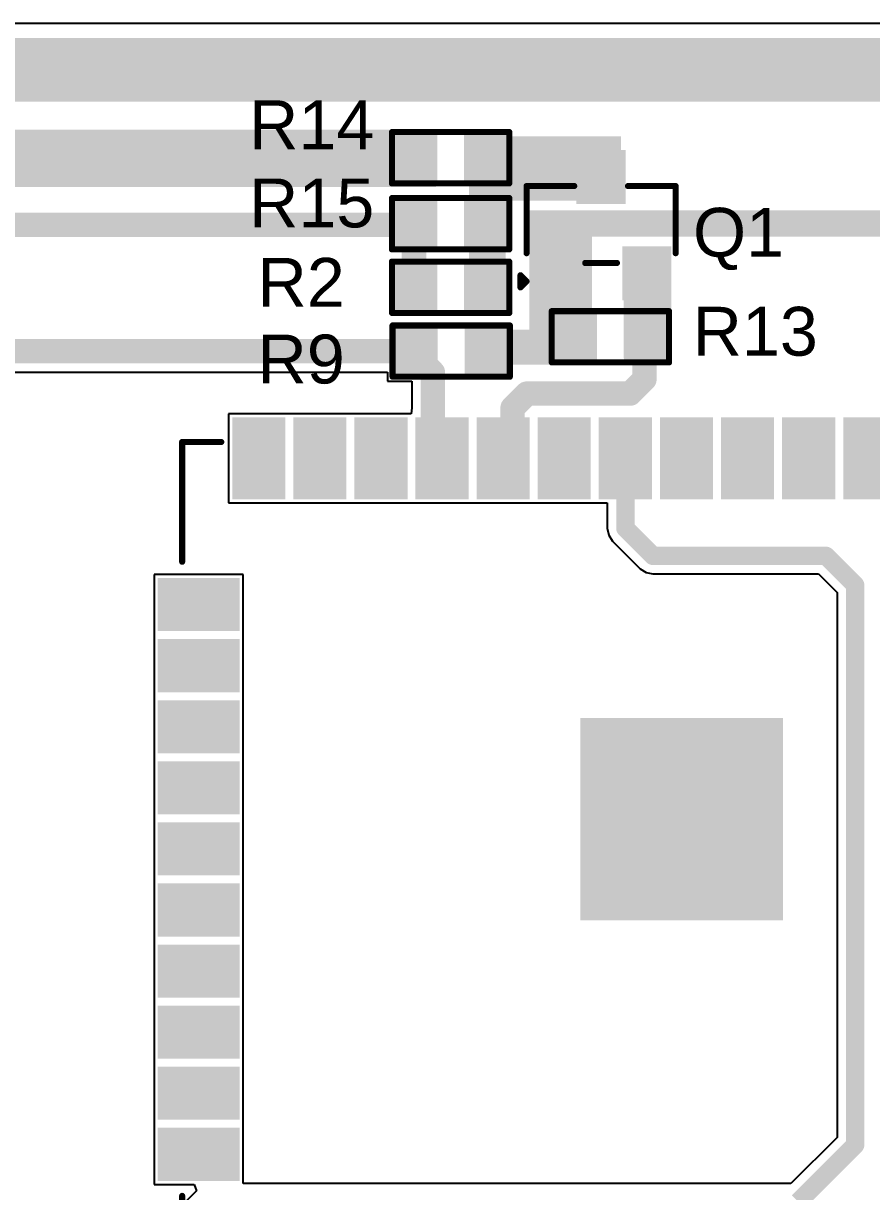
# Model space of a CAD drawing. Header units: inches. Extents: x -5 to 433, y -20 to 71.
# Drawn here: x 55.97 to 73.6, y 32.96 to 57.25 of the extents above; entities that cross this region are included whole.
import ezdxf

# ---------------------------------------------------------------- set-up
doc = ezdxf.new("R2010")
doc.units = ezdxf.units.IN
for name, color, linetype in [('Keep-Out Layer', 6, 'Continuous'), ('Top Layer', 1, 'Continuous'), ('Top Overlay', 2, 'Continuous'), ('Top Paste', 8, 'Continuous'), ('Top Solder', 216, 'Continuous')]:
    doc.layers.add(name, color=color, linetype=linetype)
doc.styles.add('Arial', font='', dxfattribs={"height": 0.2})
doc.styles.get('Arial').set_extended_font_data('Arial')

# ---------------------------------------------------------------- blocks, each defined once
blk = doc.blocks.new('R___0603_3')
at = {"layer": 'Top Layer'}
for points in [[(-0.381, 0.4445), (-0.381, -0.4445), (-1.143, -0.4445), (-1.143, 0.4445)], [(1.143, 0.4445), (1.143, -0.4445), (0.381, -0.4445), (0.381, 0.4445)]]:
    blk.add_hatch(color=1, dxfattribs=at).paths.add_polyline_path(points)
at = {"layer": 'Top Paste'}
for points in [[(-0.381, 0.4445), (-0.381, -0.4445), (-1.143, -0.4445), (-1.143, 0.4445)], [(1.143, 0.4445), (1.143, -0.4445), (0.381, -0.4445), (0.381, 0.4445)]]:
    blk.add_hatch(color=8, dxfattribs=at).paths.add_polyline_path(points)
at = {"layer": 'Top Solder'}
for points in [[(-0.2794, 0.5461), (-0.2794, -0.5461), (-1.2446, -0.5461), (-1.2446, 0.5461)], [(1.2446, 0.5461), (1.2446, -0.5461), (0.2794, -0.5461), (0.2794, 0.5461)]]:
    blk.add_hatch(color=216, dxfattribs=at).paths.add_polyline_path(points)
at = {"layer": 'Top Overlay'}
for points in [[(-1.2192, 0.5334, 0.127, 0.127, 0), (-1.2192, -0.5334, 0.127, 0.127, 0)], [(1.2192, 0.5334, 0.127, 0.127, 0), (-1.2192, 0.5334, 0.127, 0.127, 0)], [(1.2192, 0.5334, 0.127, 0.127, 0), (1.2192, -0.5334, 0.127, 0.127, 0)], [(1.2192, -0.5334, 0.127, 0.127, 0), (-1.2192, -0.5334, 0.127, 0.127, 0)]]:
    blk.add_lwpolyline(points, format="xyseb", dxfattribs=at)
for points in [[(-1.25095, 0.5334, 0.0635, 0.0635, 1), (-1.18745, 0.5334, 0.0635, 0.0635, 1)], [(-1.25095, 0.5334, 0.0635, 0.0635, 1), (-1.18745, 0.5334, 0.0635, 0.0635, 1)], [(1.18745, 0.5334, 0.0635, 0.0635, 1), (1.25095, 0.5334, 0.0635, 0.0635, 1)], [(1.18745, 0.5334, 0.0635, 0.0635, 1), (1.25095, 0.5334, 0.0635, 0.0635, 1)], [(-1.25095, -0.5334, 0.0635, 0.0635, 1), (-1.18745, -0.5334, 0.0635, 0.0635, 1)], [(-1.25095, -0.5334, 0.0635, 0.0635, 1), (-1.18745, -0.5334, 0.0635, 0.0635, 1)], [(1.18745, -0.5334, 0.0635, 0.0635, 1), (1.25095, -0.5334, 0.0635, 0.0635, 1)], [(1.18745, -0.5334, 0.0635, 0.0635, 1), (1.25095, -0.5334, 0.0635, 0.0635, 1)]]:
    blk.add_lwpolyline(points, format="xyseb", close=True, dxfattribs=at)
blk = doc.blocks.new('38_SMD_M______10')
at = {"layer": 'Keep-Out Layer'}
blk.add_hatch(color=6, dxfattribs=at).paths.add_polyline_path([(-9.043, 10.287), (9.042, 10.287), (9.042, 16.383), (-9.043, 16.383)])
at = {"layer": 'Top Layer'}
for points in [[(-9.5, 9.33), (-8, 9.33), (-8, 8.43), (-9.5, 8.43)], [(8, 9.33), (9.5, 9.33), (9.5, 8.43), (8, 8.43)], [(-9.5, 8.06), (-8, 8.06), (-8, 7.16), (-9.5, 7.16)], [(8, 8.06), (9.5, 8.06), (9.5, 7.16), (8, 7.16)], [(-9.5, 6.79), (-8, 6.79), (-8, 5.89), (-9.5, 5.89)], [(8, 6.79), (9.5, 6.79), (9.5, 5.89), (8, 5.89)], [(-9.5, 5.52), (-8, 5.52), (-8, 4.62), (-9.5, 4.62)], [(8, 5.52), (9.5, 5.52), (9.5, 4.62), (8, 4.62)], [(-9.5, 4.25), (-8, 4.25), (-8, 3.35), (-9.5, 3.35)], [(8, 4.25), (9.5, 4.25), (9.5, 3.35), (8, 3.35)], [(-9.5, 2.98), (-8, 2.98), (-8, 2.08), (-9.5, 2.08)], [(-3.1, 3.01), (-2.2, 3.01), (-2.2, 2.11), (-3.1, 2.11)], [(-1.7, 3.01), (-0.8, 3.01), (-0.8, 2.11), (-1.7, 2.11)], [(-0.3, 3.01), (0.6, 3.01), (0.6, 2.11), (-0.3, 2.11)], [(8, 2.98), (9.5, 2.98), (9.5, 2.08), (8, 2.08)], [(-9.5, 1.71), (-8, 1.71), (-8, 0.81), (-9.5, 0.81)], [(8, 1.71), (9.5, 1.71), (9.5, 0.81), (8, 0.81)], [(-3.1, 1.61), (-2.2, 1.61), (-2.2, 0.71), (-3.1, 0.71)], [(-1.7, 1.61), (-0.8, 1.61), (-0.8, 0.71), (-1.7, 0.71)], [(-0.3, 1.61), (0.6, 1.61), (0.6, 0.71), (-0.3, 0.71)], [(-9.5, 0.44), (-8, 0.44), (-8, -0.46), (-9.5, -0.46)], [(8, 0.44), (9.5, 0.44), (9.5, -0.46), (8, -0.46)], [(-3.1, 0.21), (-2.2, 0.21), (-2.2, -0.69), (-3.1, -0.69)], [(-1.7, 0.21), (-0.8, 0.21), (-0.8, -0.69), (-1.7, -0.69)], [(-0.3, 0.21), (0.6, 0.21), (0.6, -0.69), (-0.3, -0.69)], [(-9.5, -0.83), (-8, -0.83), (-8, -1.73), (-9.5, -1.73)], [(8, -0.83), (9.5, -0.83), (9.5, -1.73), (8, -1.73)], [(-9.5, -2.1), (-8, -2.1), (-8, -3), (-9.5, -3)], [(8, -2.1), (9.5, -2.1), (9.5, -3), (8, -3)], [(-9.5, -3.37), (-8, -3.37), (-8, -4.27), (-9.5, -4.27)], [(8, -3.37), (9.5, -3.37), (9.5, -4.27), (8, -4.27)], [(-9.5, -4.64), (-8, -4.64), (-8, -5.54), (-9.5, -5.54)], [(8, -4.64), (9.5, -4.64), (9.5, -5.54), (8, -5.54)], [(-9.5, -5.91), (-8, -5.91), (-8, -6.81), (-9.5, -6.81)], [(8, -5.91), (9.5, -5.91), (9.5, -6.81), (8, -6.81)], [(-9.5, -7.18), (-8, -7.18), (-8, -8.08), (-9.5, -8.08)], [(8, -7.18), (9.5, -7.18), (9.5, -8.08), (8, -8.08)], [(-6.16, -9.63), (-6.16, -8.13), (-5.26, -8.13), (-5.26, -9.63)], [(-4.89, -9.63), (-4.89, -8.13), (-3.99, -8.13), (-3.99, -9.63)], [(-3.62, -9.63), (-3.62, -8.13), (-2.72, -8.13), (-2.72, -9.63)], [(-2.35, -9.63), (-2.35, -8.13), (-1.45, -8.13), (-1.45, -9.63)], [(-1.08, -9.63), (-1.08, -8.13), (-0.18, -8.13), (-0.18, -9.63)], [(0.19, -9.63), (0.19, -8.13), (1.09, -8.13), (1.09, -9.63)], [(1.46, -9.63), (1.46, -8.13), (2.36, -8.13), (2.36, -9.63)], [(2.73, -9.63), (2.73, -8.13), (3.63, -8.13), (3.63, -9.63)], [(4, -9.63), (4, -8.13), (4.9, -8.13), (4.9, -9.63)], [(5.27, -9.63), (5.27, -8.13), (6.17, -8.13), (6.17, -9.63)]]:
    blk.add_hatch(color=1, dxfattribs=at).paths.add_polyline_path(points)
at = {"layer": 'Top Overlay'}
for points in [[(-7.899, 15.215), (-5.435, 15.215), (-5.435, 15.748), (-7.899, 15.748)], [(-7.899, 11.582), (-7.188, 11.582), (-7.188, 15.748), (-7.899, 15.748)], [(-5.435, 15.748), (-6.147, 15.748), (-6.147, 11.582), (-5.435, 11.582)], [(-5.512, 15.215), (-2.972, 15.215), (-2.972, 15.748), (-5.512, 15.748)], [(-2.972, 13.208), (-2.972, 15.748), (-3.505, 15.748), (-3.505, 13.208)], [(-1.498, 15.215), (1.042, 15.215), (1.042, 15.748), (-1.498, 15.748)], [(-0.965, 13.208), (-0.965, 15.748), (-1.498, 15.748), (-1.498, 13.208)], [(0.508, 15.748), (0.508, 13.208), (1.042, 13.208), (1.042, 15.748)], [(2.515, 15.215), (5.055, 15.215), (5.055, 15.748), (2.515, 15.748)], [(3.048, 13.208), (3.048, 15.748), (2.515, 15.748), (2.515, 13.208)], [(5.055, 13.208), (5.055, 15.748), (4.521, 15.748), (4.521, 13.208)], [(7.061, 13.208), (7.061, 15.748), (6.528, 15.748), (6.528, 13.208)], [(-3.505, 13.208), (-0.965, 13.208), (-0.965, 13.741), (-3.505, 13.741)], [(0.508, 13.208), (3.048, 13.208), (3.048, 13.741), (0.508, 13.741)], [(4.521, 13.208), (7.061, 13.208), (7.061, 13.741), (4.521, 13.741)], [(-9.521, 9.361), (-7.541, 9.361), (-7.541, 9.801), (-9.521, 9.801)], [(-7.959, 8.328), (-7.541, 8.328), (-7.541, 9.406), (-7.959, 9.406)]]:
    blk.add_hatch(color=2, dxfattribs=at).paths.add_polyline_path(points)
at = {"layer": 'Top Paste'}
for points in [[(-9.5, 9.33), (-8, 9.33), (-8, 8.43), (-9.5, 8.43)], [(8, 9.33), (9.5, 9.33), (9.5, 8.43), (8, 8.43)], [(-9.5, 8.06), (-8, 8.06), (-8, 7.16), (-9.5, 7.16)], [(8, 8.06), (9.5, 8.06), (9.5, 7.16), (8, 7.16)], [(-9.5, 6.79), (-8, 6.79), (-8, 5.89), (-9.5, 5.89)], [(8, 6.79), (9.5, 6.79), (9.5, 5.89), (8, 5.89)], [(-9.5, 5.52), (-8, 5.52), (-8, 4.62), (-9.5, 4.62)], [(8, 5.52), (9.5, 5.52), (9.5, 4.62), (8, 4.62)], [(-9.5, 4.25), (-8, 4.25), (-8, 3.35), (-9.5, 3.35)], [(8, 4.25), (9.5, 4.25), (9.5, 3.35), (8, 3.35)], [(-9.5, 2.98), (-8, 2.98), (-8, 2.08), (-9.5, 2.08)], [(-3.1, 3.01), (-2.2, 3.01), (-2.2, 2.11), (-3.1, 2.11)], [(-1.7, 3.01), (-0.8, 3.01), (-0.8, 2.11), (-1.7, 2.11)], [(-0.3, 3.01), (0.6, 3.01), (0.6, 2.11), (-0.3, 2.11)], [(8, 2.98), (9.5, 2.98), (9.5, 2.08), (8, 2.08)], [(-9.5, 1.71), (-8, 1.71), (-8, 0.81), (-9.5, 0.81)], [(8, 1.71), (9.5, 1.71), (9.5, 0.81), (8, 0.81)], [(-3.1, 1.61), (-2.2, 1.61), (-2.2, 0.71), (-3.1, 0.71)], [(-1.7, 1.61), (-0.8, 1.61), (-0.8, 0.71), (-1.7, 0.71)], [(-0.3, 1.61), (0.6, 1.61), (0.6, 0.71), (-0.3, 0.71)], [(-9.5, 0.44), (-8, 0.44), (-8, -0.46), (-9.5, -0.46)], [(8, 0.44), (9.5, 0.44), (9.5, -0.46), (8, -0.46)], [(-3.1, 0.21), (-2.2, 0.21), (-2.2, -0.69), (-3.1, -0.69)], [(-1.7, 0.21), (-0.8, 0.21), (-0.8, -0.69), (-1.7, -0.69)], [(-0.3, 0.21), (0.6, 0.21), (0.6, -0.69), (-0.3, -0.69)], [(-9.5, -0.83), (-8, -0.83), (-8, -1.73), (-9.5, -1.73)], [(8, -0.83), (9.5, -0.83), (9.5, -1.73), (8, -1.73)], [(-9.5, -2.1), (-8, -2.1), (-8, -3), (-9.5, -3)], [(8, -2.1), (9.5, -2.1), (9.5, -3), (8, -3)], [(-9.5, -3.37), (-8, -3.37), (-8, -4.27), (-9.5, -4.27)], [(8, -3.37), (9.5, -3.37), (9.5, -4.27), (8, -4.27)], [(-9.5, -4.64), (-8, -4.64), (-8, -5.54), (-9.5, -5.54)], [(8, -4.64), (9.5, -4.64), (9.5, -5.54), (8, -5.54)], [(-9.5, -5.91), (-8, -5.91), (-8, -6.81), (-9.5, -6.81)], [(8, -5.91), (9.5, -5.91), (9.5, -6.81), (8, -6.81)], [(-9.5, -7.18), (-8, -7.18), (-8, -8.08), (-9.5, -8.08)], [(8, -7.18), (9.5, -7.18), (9.5, -8.08), (8, -8.08)], [(-6.16, -9.63), (-6.16, -8.13), (-5.26, -8.13), (-5.26, -9.63)], [(-4.89, -9.63), (-4.89, -8.13), (-3.99, -8.13), (-3.99, -9.63)], [(-3.62, -9.63), (-3.62, -8.13), (-2.72, -8.13), (-2.72, -9.63)], [(-2.35, -9.63), (-2.35, -8.13), (-1.45, -8.13), (-1.45, -9.63)], [(-1.08, -9.63), (-1.08, -8.13), (-0.18, -8.13), (-0.18, -9.63)], [(0.19, -9.63), (0.19, -8.13), (1.09, -8.13), (1.09, -9.63)], [(1.46, -9.63), (1.46, -8.13), (2.36, -8.13), (2.36, -9.63)], [(2.73, -9.63), (2.73, -8.13), (3.63, -8.13), (3.63, -9.63)], [(4, -9.63), (4, -8.13), (4.9, -8.13), (4.9, -9.63)], [(5.27, -9.63), (5.27, -8.13), (6.17, -8.13), (6.17, -9.63)]]:
    blk.add_hatch(color=8, dxfattribs=at).paths.add_polyline_path(points)
at = {"layer": 'Top Solder'}
for points in [[(-9.602, 9.432), (-7.898, 9.432), (-7.898, 8.328), (-9.602, 8.328)], [(7.898, 9.432), (9.602, 9.432), (9.602, 8.328), (7.898, 8.328)], [(-9.602, 8.162), (-7.898, 8.162), (-7.898, 7.058), (-9.602, 7.058)], [(7.898, 8.162), (9.602, 8.162), (9.602, 7.058), (7.898, 7.058)], [(-9.602, 6.892), (-7.898, 6.892), (-7.898, 5.788), (-9.602, 5.788)], [(7.898, 6.892), (9.602, 6.892), (9.602, 5.788), (7.898, 5.788)], [(-9.602, 5.622), (-7.898, 5.622), (-7.898, 4.518), (-9.602, 4.518)], [(7.898, 5.622), (9.602, 5.622), (9.602, 4.518), (7.898, 4.518)], [(-9.602, 4.352), (-7.898, 4.352), (-7.898, 3.248), (-9.602, 3.248)], [(7.898, 4.352), (9.602, 4.352), (9.602, 3.248), (7.898, 3.248)], [(-9.602, 3.082), (-7.898, 3.082), (-7.898, 1.978), (-9.602, 1.978)], [(-3.202, 3.112), (-2.098, 3.112), (-2.098, 2.008), (-3.202, 2.008)], [(-1.802, 3.112), (-0.698, 3.112), (-0.698, 2.008), (-1.802, 2.008)], [(-0.402, 3.112), (0.702, 3.112), (0.702, 2.008), (-0.402, 2.008)], [(7.898, 3.082), (9.602, 3.082), (9.602, 1.978), (7.898, 1.978)], [(-9.602, 1.812), (-7.898, 1.812), (-7.898, 0.708), (-9.602, 0.708)], [(-3.202, 1.712), (-2.098, 1.712), (-2.098, 0.608), (-3.202, 0.608)], [(-1.802, 1.712), (-0.698, 1.712), (-0.698, 0.608), (-1.802, 0.608)], [(-0.402, 1.712), (0.702, 1.712), (0.702, 0.608), (-0.402, 0.608)], [(7.898, 1.812), (9.602, 1.812), (9.602, 0.708), (7.898, 0.708)], [(-9.602, 0.542), (-7.898, 0.542), (-7.898, -0.562), (-9.602, -0.562)], [(7.898, 0.542), (9.602, 0.542), (9.602, -0.562), (7.898, -0.562)], [(-3.202, 0.312), (-2.098, 0.312), (-2.098, -0.792), (-3.202, -0.792)], [(-1.802, 0.312), (-0.698, 0.312), (-0.698, -0.792), (-1.802, -0.792)], [(-0.402, 0.312), (0.702, 0.312), (0.702, -0.792), (-0.402, -0.792)], [(-9.602, -0.728), (-7.898, -0.728), (-7.898, -1.832), (-9.602, -1.832)], [(7.898, -0.728), (9.602, -0.728), (9.602, -1.832), (7.898, -1.832)], [(-9.602, -1.998), (-7.898, -1.998), (-7.898, -3.102), (-9.602, -3.102)], [(7.898, -1.998), (9.602, -1.998), (9.602, -3.102), (7.898, -3.102)], [(-9.602, -3.268), (-7.898, -3.268), (-7.898, -4.372), (-9.602, -4.372)], [(7.898, -3.268), (9.602, -3.268), (9.602, -4.372), (7.898, -4.372)], [(-9.602, -4.538), (-7.898, -4.538), (-7.898, -5.642), (-9.602, -5.642)], [(7.898, -4.538), (9.602, -4.538), (9.602, -5.642), (7.898, -5.642)], [(-9.602, -5.808), (-7.898, -5.808), (-7.898, -6.912), (-9.602, -6.912)], [(7.898, -5.808), (9.602, -5.808), (9.602, -6.912), (7.898, -6.912)], [(-9.602, -7.078), (-7.898, -7.078), (-7.898, -8.182), (-9.602, -8.182)], [(7.898, -7.078), (9.602, -7.078), (9.602, -8.182), (7.898, -8.182)], [(-6.262, -9.732), (-6.262, -8.028), (-5.158, -8.028), (-5.158, -9.732)], [(-4.992, -9.732), (-4.992, -8.028), (-3.888, -8.028), (-3.888, -9.732)], [(-3.722, -9.732), (-3.722, -8.028), (-2.618, -8.028), (-2.618, -9.732)], [(-2.452, -9.732), (-2.452, -8.028), (-1.348, -8.028), (-1.348, -9.732)], [(-1.182, -9.732), (-1.182, -8.028), (-0.078, -8.028), (-0.078, -9.732)], [(0.088, -9.732), (0.088, -8.028), (1.192, -8.028), (1.192, -9.732)], [(1.358, -9.732), (1.358, -8.028), (2.462, -8.028), (2.462, -9.732)], [(2.628, -9.732), (2.628, -8.028), (3.732, -8.028), (3.732, -9.732)], [(3.898, -9.732), (3.898, -8.028), (5.002, -8.028), (5.002, -9.732)], [(5.168, -9.732), (5.168, -8.028), (6.272, -8.028), (6.272, -9.732)]]:
    blk.add_hatch(color=216, dxfattribs=at).paths.add_polyline_path(points)
at = {"layer": 'Top Overlay'}
for points in [[(-9.096, 10.244, 0.127, 0.127, 0), (-9.096, 16.434, 0.127, 0.127, 0)], [(-9.096, 16.434, 0.127, 0.127, 0), (9.091, 16.434, 0.127, 0.127, 0)], [(9.091, 10.244, 0.127, 0.127, 0), (9.091, 16.434, 0.127, 0.127, 0)], [(-9.096, 10.244, 0.127, 0.127, 0), (9.086, 10.244, 0.127, 0.127, 0)], [(-9.804, 8.738, 0.2, 0.2, 0), (-9.804, 8.992, 0.2, 0.2, 0)], [(-9.677, 8.865, 0.2, 0.2, 0), (-9.804, 8.992, 0.2, 0.2, 0)], [(-9.804, 8.738, 0.2, 0.2, 0), (-9.677, 8.865, 0.2, 0.2, 0)], [(-9.089, -9.222, 0.127, 0.127, 0), (-9.089, -8.409, 0.127, 0.127, 0)], [(9.072, -9.222, 0.127, 0.127, 0), (9.072, -8.409, 0.127, 0.127, 0)], [(-6.6, -9.222, 0.127, 0.127, 0), (-9.089, -9.222, 0.127, 0.127, 0)], [(9.072, -9.222, 0.127, 0.127, 0), (6.583, -9.222, 0.127, 0.127, 0)]]:
    blk.add_lwpolyline(points, format="xyseb", dxfattribs=at)
for points in [[(-9.127, 16.434, 0.0635, 0.0635, 1), (-9.064, 16.434, 0.0635, 0.0635, 1)], [(-9.127, 16.434, 0.0635, 0.0635, 1), (-9.064, 16.434, 0.0635, 0.0635, 1)], [(9.059, 16.434, 0.0635, 0.0635, 1), (9.123, 16.434, 0.0635, 0.0635, 1)], [(9.059, 16.434, 0.0635, 0.0635, 1), (9.123, 16.434, 0.0635, 0.0635, 1)], [(-9.127, 10.244, 0.0635, 0.0635, 1), (-9.064, 10.244, 0.0635, 0.0635, 1)], [(-9.127, 10.244, 0.0635, 0.0635, 1), (-9.064, 10.244, 0.0635, 0.0635, 1)], [(9.054, 10.244, 0.0635, 0.0635, 1), (9.118, 10.244, 0.0635, 0.0635, 1)], [(9.059, 10.244, 0.0635, 0.0635, 1), (9.123, 10.244, 0.0635, 0.0635, 1)], [(-9.854, 8.992, 0.1, 0.1, 1), (-9.754, 8.992, 0.1, 0.1, 1)], [(-9.854, 8.992, 0.1, 0.1, 1), (-9.754, 8.992, 0.1, 0.1, 1)], [(-9.854, 8.738, 0.1, 0.1, 1), (-9.754, 8.738, 0.1, 0.1, 1)], [(-9.854, 8.738, 0.1, 0.1, 1), (-9.754, 8.738, 0.1, 0.1, 1)], [(-9.727, 8.865, 0.1, 0.1, 1), (-9.627, 8.865, 0.1, 0.1, 1)], [(-9.727, 8.865, 0.1, 0.1, 1), (-9.627, 8.865, 0.1, 0.1, 1)], [(-9.121, -8.409, 0.0635, 0.0635, 1), (-9.057, -8.409, 0.0635, 0.0635, 1)], [(9.04, -8.409, 0.0635, 0.0635, 1), (9.104, -8.409, 0.0635, 0.0635, 1)], [(-9.121, -9.222, 0.0635, 0.0635, 1), (-9.057, -9.222, 0.0635, 0.0635, 1)], [(-9.121, -9.222, 0.0635, 0.0635, 1), (-9.057, -9.222, 0.0635, 0.0635, 1)], [(-6.632, -9.222, 0.0635, 0.0635, 1), (-6.568, -9.222, 0.0635, 0.0635, 1)], [(6.551, -9.222, 0.0635, 0.0635, 1), (6.614, -9.222, 0.0635, 0.0635, 1)], [(9.04, -9.222, 0.0635, 0.0635, 1), (9.104, -9.222, 0.0635, 0.0635, 1)], [(9.04, -9.222, 0.0635, 0.0635, 1), (9.104, -9.222, 0.0635, 0.0635, 1)]]:
    blk.add_lwpolyline(points, format="xyseb", close=True, dxfattribs=at)
blk = doc.blocks.new('R___0603_14')
at = {"layer": 'Top Layer'}
for points in [[(-0.381, 0.4445), (-0.381, -0.4445), (-1.143, -0.4445), (-1.143, 0.4445)], [(1.143, 0.4445), (1.143, -0.4445), (0.381, -0.4445), (0.381, 0.4445)]]:
    blk.add_hatch(color=1, dxfattribs=at).paths.add_polyline_path(points)
at = {"layer": 'Top Paste'}
for points in [[(-0.381, 0.4445), (-0.381, -0.4445), (-1.143, -0.4445), (-1.143, 0.4445)], [(1.143, 0.4445), (1.143, -0.4445), (0.381, -0.4445), (0.381, 0.4445)]]:
    blk.add_hatch(color=8, dxfattribs=at).paths.add_polyline_path(points)
at = {"layer": 'Top Solder'}
for points in [[(-0.2794, 0.5461), (-0.2794, -0.5461), (-1.2446, -0.5461), (-1.2446, 0.5461)], [(1.2446, 0.5461), (1.2446, -0.5461), (0.2794, -0.5461), (0.2794, 0.5461)]]:
    blk.add_hatch(color=216, dxfattribs=at).paths.add_polyline_path(points)
at = {"layer": 'Top Overlay'}
for points in [[(1.2192, 0.5334, 0.127, 0.127, 0), (-1.2192, 0.5334, 0.127, 0.127, 0)], [(-1.2192, 0.5334, 0.127, 0.127, 0), (-1.2192, -0.5334, 0.127, 0.127, 0)], [(1.2192, 0.5334, 0.127, 0.127, 0), (1.2192, -0.5334, 0.127, 0.127, 0)], [(1.2192, -0.5334, 0.127, 0.127, 0), (-1.2192, -0.5334, 0.127, 0.127, 0)]]:
    blk.add_lwpolyline(points, format="xyseb", dxfattribs=at)
for points in [[(-1.25095, 0.5334, 0.0635, 0.0635, 1), (-1.18745, 0.5334, 0.0635, 0.0635, 1)], [(-1.25095, 0.5334, 0.0635, 0.0635, 1), (-1.18745, 0.5334, 0.0635, 0.0635, 1)], [(1.18745, 0.5334, 0.0635, 0.0635, 1), (1.25095, 0.5334, 0.0635, 0.0635, 1)], [(1.18745, 0.5334, 0.0635, 0.0635, 1), (1.25095, 0.5334, 0.0635, 0.0635, 1)], [(-1.25095, -0.5334, 0.0635, 0.0635, 1), (-1.18745, -0.5334, 0.0635, 0.0635, 1)], [(-1.25095, -0.5334, 0.0635, 0.0635, 1), (-1.18745, -0.5334, 0.0635, 0.0635, 1)], [(1.18745, -0.5334, 0.0635, 0.0635, 1), (1.25095, -0.5334, 0.0635, 0.0635, 1)], [(1.18745, -0.5334, 0.0635, 0.0635, 1), (1.25095, -0.5334, 0.0635, 0.0635, 1)]]:
    blk.add_lwpolyline(points, format="xyseb", close=True, dxfattribs=at)
blk = doc.blocks.new('R___0603_15')
at = {"layer": 'Top Layer'}
for points in [[(-0.381, 0.4445), (-0.381, -0.4445), (-1.143, -0.4445), (-1.143, 0.4445)], [(1.143, 0.4445), (1.143, -0.4445), (0.381, -0.4445), (0.381, 0.4445)]]:
    blk.add_hatch(color=1, dxfattribs=at).paths.add_polyline_path(points)
at = {"layer": 'Top Paste'}
for points in [[(-0.381, 0.4445), (-0.381, -0.4445), (-1.143, -0.4445), (-1.143, 0.4445)], [(1.143, 0.4445), (1.143, -0.4445), (0.381, -0.4445), (0.381, 0.4445)]]:
    blk.add_hatch(color=8, dxfattribs=at).paths.add_polyline_path(points)
at = {"layer": 'Top Solder'}
for points in [[(-0.2794, 0.5461), (-0.2794, -0.5461), (-1.2446, -0.5461), (-1.2446, 0.5461)], [(1.2446, 0.5461), (1.2446, -0.5461), (0.2794, -0.5461), (0.2794, 0.5461)]]:
    blk.add_hatch(color=216, dxfattribs=at).paths.add_polyline_path(points)
at = {"layer": 'Top Overlay'}
for points in [[(-1.2192, 0.5334, 0.127, 0.127, 0), (1.2192, 0.5334, 0.127, 0.127, 0)], [(-1.2192, -0.5334, 0.127, 0.127, 0), (-1.2192, 0.5334, 0.127, 0.127, 0)], [(1.2192, -0.5334, 0.127, 0.127, 0), (1.2192, 0.5334, 0.127, 0.127, 0)], [(-1.2192, -0.5334, 0.127, 0.127, 0), (1.2192, -0.5334, 0.127, 0.127, 0)]]:
    blk.add_lwpolyline(points, format="xyseb", dxfattribs=at)
for points in [[(-1.25095, 0.5334, 0.0635, 0.0635, 1), (-1.18745, 0.5334, 0.0635, 0.0635, 1)], [(-1.25095, 0.5334, 0.0635, 0.0635, 1), (-1.18745, 0.5334, 0.0635, 0.0635, 1)], [(1.18745, 0.5334, 0.0635, 0.0635, 1), (1.25095, 0.5334, 0.0635, 0.0635, 1)], [(1.18745, 0.5334, 0.0635, 0.0635, 1), (1.25095, 0.5334, 0.0635, 0.0635, 1)], [(-1.25095, -0.5334, 0.0635, 0.0635, 1), (-1.18745, -0.5334, 0.0635, 0.0635, 1)], [(-1.25095, -0.5334, 0.0635, 0.0635, 1), (-1.18745, -0.5334, 0.0635, 0.0635, 1)], [(1.18745, -0.5334, 0.0635, 0.0635, 1), (1.25095, -0.5334, 0.0635, 0.0635, 1)], [(1.18745, -0.5334, 0.0635, 0.0635, 1), (1.25095, -0.5334, 0.0635, 0.0635, 1)]]:
    blk.add_lwpolyline(points, format="xyseb", close=True, dxfattribs=at)
blk = doc.blocks.new('R___0603_16')
at = {"layer": 'Top Layer'}
for points in [[(-0.381, 0.4445), (-0.381, -0.4445), (-1.143, -0.4445), (-1.143, 0.4445)], [(1.143, 0.4445), (1.143, -0.4445), (0.381, -0.4445), (0.381, 0.4445)]]:
    blk.add_hatch(color=1, dxfattribs=at).paths.add_polyline_path(points)
at = {"layer": 'Top Paste'}
for points in [[(-0.381, 0.4445), (-0.381, -0.4445), (-1.143, -0.4445), (-1.143, 0.4445)], [(1.143, 0.4445), (1.143, -0.4445), (0.381, -0.4445), (0.381, 0.4445)]]:
    blk.add_hatch(color=8, dxfattribs=at).paths.add_polyline_path(points)
at = {"layer": 'Top Solder'}
for points in [[(-0.2794, 0.5461), (-0.2794, -0.5461), (-1.2446, -0.5461), (-1.2446, 0.5461)], [(1.2446, 0.5461), (1.2446, -0.5461), (0.2794, -0.5461), (0.2794, 0.5461)]]:
    blk.add_hatch(color=216, dxfattribs=at).paths.add_polyline_path(points)
at = {"layer": 'Top Overlay'}
for points in [[(-1.2192, -0.5334, 0.127, 0.127, 0), (-1.2192, 0.5334, 0.127, 0.127, 0)], [(-1.2192, 0.5334, 0.127, 0.127, 0), (1.2192, 0.5334, 0.127, 0.127, 0)], [(1.2192, -0.5334, 0.127, 0.127, 0), (1.2192, 0.5334, 0.127, 0.127, 0)], [(-1.2192, -0.5334, 0.127, 0.127, 0), (1.2192, -0.5334, 0.127, 0.127, 0)]]:
    blk.add_lwpolyline(points, format="xyseb", dxfattribs=at)
for points in [[(-1.25095, 0.5334, 0.0635, 0.0635, 1), (-1.18745, 0.5334, 0.0635, 0.0635, 1)], [(-1.25095, 0.5334, 0.0635, 0.0635, 1), (-1.18745, 0.5334, 0.0635, 0.0635, 1)], [(1.18745, 0.5334, 0.0635, 0.0635, 1), (1.25095, 0.5334, 0.0635, 0.0635, 1)], [(1.18745, 0.5334, 0.0635, 0.0635, 1), (1.25095, 0.5334, 0.0635, 0.0635, 1)], [(-1.25095, -0.5334, 0.0635, 0.0635, 1), (-1.18745, -0.5334, 0.0635, 0.0635, 1)], [(-1.25095, -0.5334, 0.0635, 0.0635, 1), (-1.18745, -0.5334, 0.0635, 0.0635, 1)], [(1.18745, -0.5334, 0.0635, 0.0635, 1), (1.25095, -0.5334, 0.0635, 0.0635, 1)], [(1.18745, -0.5334, 0.0635, 0.0635, 1), (1.25095, -0.5334, 0.0635, 0.0635, 1)]]:
    blk.add_lwpolyline(points, format="xyseb", close=True, dxfattribs=at)
blk = doc.blocks.new('S___23_17')
at = {"layer": 'Top Layer'}
for points in [[(-0.41, 1.46), (0.41, 1.46), (0.41, 0.54), (-0.41, 0.54)], [(-1.36, -0.54), (-0.54, -0.54), (-0.54, -1.46), (-1.36, -1.46)], [(0.54, -0.54), (1.36, -0.54), (1.36, -1.46), (0.54, -1.46)]]:
    blk.add_hatch(color=1, dxfattribs=at).paths.add_polyline_path(points)
at = {"layer": 'Top Paste'}
for points in [[(-0.41, 1.46), (0.41, 1.46), (0.41, 0.54), (-0.41, 0.54)], [(-1.36, -0.54), (-0.54, -0.54), (-0.54, -1.46), (-1.36, -1.46)], [(0.54, -0.54), (1.36, -0.54), (1.36, -1.46), (0.54, -1.46)]]:
    blk.add_hatch(color=8, dxfattribs=at).paths.add_polyline_path(points)
at = {"layer": 'Top Solder'}
for points in [[(-0.512, 1.562), (0.512, 1.562), (0.512, 0.438), (-0.512, 0.438)], [(-1.462, -0.438), (-0.438, -0.438), (-0.438, -1.562), (-1.462, -1.562)], [(0.438, -0.438), (1.462, -0.438), (1.462, -1.562), (0.438, -1.562)]]:
    blk.add_hatch(color=216, dxfattribs=at).paths.add_polyline_path(points)
at = {"layer": 'Top Overlay'}
for points in [[(-1.549, -0.584, 0.127, 0.127, 0), (-1.549, 0.813, 0.127, 0.127, 0)], [(-1.549, 0.813, 0.127, 0.127, 0), (-0.559, 0.813, 0.127, 0.127, 0)], [(0.559, 0.813, 0.127, 0.127, 0), (1.549, 0.813, 0.127, 0.127, 0)], [(1.549, -0.584, 0.127, 0.127, 0), (1.549, 0.813, 0.127, 0.127, 0)], [(-0.33, -0.787, 0.127, 0.127, 0), (0.33, -0.787, 0.127, 0.127, 0)], [(-1.676, -1.041, 0.127, 0.127, 0), (-1.549, -1.168, 0.127, 0.127, 0)], [(-1.676, -1.295, 0.127, 0.127, 0), (-1.676, -1.041, 0.127, 0.127, 0)], [(-1.676, -1.295, 0.127, 0.127, 0), (-1.549, -1.168, 0.127, 0.127, 0)]]:
    blk.add_lwpolyline(points, format="xyseb", dxfattribs=at)
for points in [[(-1.581, 0.813, 0.0635, 0.0635, 1), (-1.518, 0.813, 0.0635, 0.0635, 1)], [(-1.581, 0.813, 0.0635, 0.0635, 1), (-1.518, 0.813, 0.0635, 0.0635, 1)], [(-0.591, 0.813, 0.0635, 0.0635, 1), (-0.527, 0.813, 0.0635, 0.0635, 1)], [(0.527, 0.813, 0.0635, 0.0635, 1), (0.591, 0.813, 0.0635, 0.0635, 1)], [(1.518, 0.813, 0.0635, 0.0635, 1), (1.581, 0.813, 0.0635, 0.0635, 1)], [(1.518, 0.813, 0.0635, 0.0635, 1), (1.581, 0.813, 0.0635, 0.0635, 1)], [(-1.581, -0.584, 0.0635, 0.0635, 1), (-1.518, -0.584, 0.0635, 0.0635, 1)], [(-0.362, -0.787, 0.0635, 0.0635, 1), (-0.298, -0.787, 0.0635, 0.0635, 1)], [(0.298, -0.787, 0.0635, 0.0635, 1), (0.362, -0.787, 0.0635, 0.0635, 1)], [(1.518, -0.584, 0.0635, 0.0635, 1), (1.581, -0.584, 0.0635, 0.0635, 1)], [(-1.708, -1.041, 0.0635, 0.0635, 1), (-1.645, -1.041, 0.0635, 0.0635, 1)], [(-1.708, -1.041, 0.0635, 0.0635, 1), (-1.645, -1.041, 0.0635, 0.0635, 1)], [(-1.581, -1.168, 0.0635, 0.0635, 1), (-1.518, -1.168, 0.0635, 0.0635, 1)], [(-1.581, -1.168, 0.0635, 0.0635, 1), (-1.518, -1.168, 0.0635, 0.0635, 1)], [(-1.708, -1.295, 0.0635, 0.0635, 1), (-1.645, -1.295, 0.0635, 0.0635, 1)], [(-1.708, -1.295, 0.0635, 0.0635, 1), (-1.645, -1.295, 0.0635, 0.0635, 1)]]:
    blk.add_lwpolyline(points, format="xyseb", close=True, dxfattribs=at)
blk = doc.blocks.new('R___0603_20')
at = {"layer": 'Top Layer'}
for points in [[(-0.381, 0.4445), (-0.381, -0.4445), (-1.143, -0.4445), (-1.143, 0.4445)], [(1.143, 0.4445), (1.143, -0.4445), (0.381, -0.4445), (0.381, 0.4445)]]:
    blk.add_hatch(color=1, dxfattribs=at).paths.add_polyline_path(points)
at = {"layer": 'Top Paste'}
for points in [[(-0.381, 0.4445), (-0.381, -0.4445), (-1.143, -0.4445), (-1.143, 0.4445)], [(1.143, 0.4445), (1.143, -0.4445), (0.381, -0.4445), (0.381, 0.4445)]]:
    blk.add_hatch(color=8, dxfattribs=at).paths.add_polyline_path(points)
at = {"layer": 'Top Solder'}
for points in [[(-0.2794, 0.5461), (-0.2794, -0.5461), (-1.2446, -0.5461), (-1.2446, 0.5461)], [(1.2446, 0.5461), (1.2446, -0.5461), (0.2794, -0.5461), (0.2794, 0.5461)]]:
    blk.add_hatch(color=216, dxfattribs=at).paths.add_polyline_path(points)
at = {"layer": 'Top Overlay'}
for points in [[(1.2192, 0.5334, 0.127, 0.127, 0), (-1.2192, 0.5334, 0.127, 0.127, 0)], [(-1.2192, 0.5334, 0.127, 0.127, 0), (-1.2192, -0.5334, 0.127, 0.127, 0)], [(1.2192, 0.5334, 0.127, 0.127, 0), (1.2192, -0.5334, 0.127, 0.127, 0)], [(1.2192, -0.5334, 0.127, 0.127, 0), (-1.2192, -0.5334, 0.127, 0.127, 0)]]:
    blk.add_lwpolyline(points, format="xyseb", dxfattribs=at)
for points in [[(-1.25095, 0.5334, 0.0635, 0.0635, 1), (-1.18745, 0.5334, 0.0635, 0.0635, 1)], [(-1.25095, 0.5334, 0.0635, 0.0635, 1), (-1.18745, 0.5334, 0.0635, 0.0635, 1)], [(1.18745, 0.5334, 0.0635, 0.0635, 1), (1.25095, 0.5334, 0.0635, 0.0635, 1)], [(1.18745, 0.5334, 0.0635, 0.0635, 1), (1.25095, 0.5334, 0.0635, 0.0635, 1)], [(-1.25095, -0.5334, 0.0635, 0.0635, 1), (-1.18745, -0.5334, 0.0635, 0.0635, 1)], [(-1.25095, -0.5334, 0.0635, 0.0635, 1), (-1.18745, -0.5334, 0.0635, 0.0635, 1)], [(1.18745, -0.5334, 0.0635, 0.0635, 1), (1.25095, -0.5334, 0.0635, 0.0635, 1)], [(1.18745, -0.5334, 0.0635, 0.0635, 1), (1.25095, -0.5334, 0.0635, 0.0635, 1)]]:
    blk.add_lwpolyline(points, format="xyseb", close=True, dxfattribs=at)

msp = doc.modelspace()

# ---------------------------------------------------------------- hatches: boundary and pattern name
at = {"layer": 'Top Layer'}
for points in [[(10.338, 55.626), (76.581, 55.626), (76.581, 56.947), (10.338, 56.947)], [(24.106, 55.042), (24.106, 53.848), (64.541, 53.848), (64.541, 55.042)], [(65.227, 54.902), (65.227, 53.565), (68.384, 53.565), (68.384, 54.902)], [(65.227, 51.321), (65.989, 51.321), (65.989, 54.508), (65.227, 54.508)], [(66.484, 52.819), (74.828, 52.819), (74.828, 53.365), (66.484, 53.365)], [(66.484, 50.159), (67.786, 50.159), (67.786, 53.365), (66.484, 53.365)], [(68.44, 50.285), (69.43, 50.285), (69.43, 52.597), (68.44, 52.597)], [(65.239, 50.159), (67.786, 50.159), (67.786, 50.883), (65.239, 50.883)], [(67.544, 38.605), (71.752, 38.605), (71.752, 42.813), (67.544, 42.813)]]:
    msp.add_hatch(color=1, dxfattribs=at).paths.add_polyline_path(points)

# ---------------------------------------------------------------- linework, layer by layer
for p, q in [((76.575, 57.252), (10.058, 57.252)), ((40.347, 49.998), (63.537, 49.998)), ((63.537, 49.998), (63.537, 49.816)), ((63.537, 49.816), (64.032, 49.816)), ((64.032, 49.816), (64.037, 49.811)), ((64.037, 49.811), (64.037, 49.259)), ((61.374, 49.136), (60.231, 49.136)), ((60.231, 49.136), (60.231, 47.281)), ((61.501, 49.136), (61.374, 49.136)), ((61.613, 49.136), (61.501, 49.136)), ((62.644, 49.136), (61.613, 49.136)), ((62.771, 49.136), (62.644, 49.136)), ((62.883, 49.136), (62.771, 49.136)), ((63.91, 49.136), (62.883, 49.136)), ((64.026, 49.136), (63.91, 49.136)), ((64.037, 49.259), (64.026, 49.136)), ((60.231, 47.281), (61.374, 47.281)), ((61.374, 47.281), (61.486, 47.281)), ((61.486, 47.281), (61.613, 47.281)), ((61.613, 47.281), (62.644, 47.281)), ((62.644, 47.281), (62.756, 47.281)), ((62.756, 47.281), (62.883, 47.281)), ((62.883, 47.281), (63.914, 47.281)), ((63.914, 47.281), (64.026, 47.281)), ((64.026, 47.281), (64.153, 47.281)), ((64.153, 47.281), (65.296, 47.281)), ((65.296, 47.281), (65.296, 47.281)), ((65.296, 47.281), (65.311, 47.281)), ((65.311, 47.281), (65.311, 47.281)), ((65.311, 47.281), (66.454, 47.281)), ((66.454, 47.281), (66.566, 47.281)), ((66.566, 47.281), (66.566, 47.281)), ((66.566, 47.281), (66.581, 47.281)), ((66.581, 47.281), (66.581, 47.281)), ((66.581, 47.281), (67.836, 47.281)), ((67.836, 47.281), (67.836, 47.281)), ((67.836, 47.281), (67.851, 47.281)), ((67.851, 47.281), (67.851, 47.281)), ((67.851, 47.281), (68.103, 47.281)), ((68.103, 47.281), (68.103, 46.755)), ((68.103, 46.755), (68.131, 46.611)), ((68.131, 46.611), (68.213, 46.489)), ((68.213, 46.489), (68.787, 45.915)), ((68.787, 45.915), (68.909, 45.834)), ((60.536, 45.796), (58.681, 45.796)), ((58.681, 45.796), (58.681, 44.653)), ((60.536, 44.653), (60.536, 45.796)), ((68.909, 45.834), (69.052, 45.805)), ((69.052, 45.805), (72.493, 45.805)), ((72.493, 45.805), (72.878, 45.42)), ((72.878, 45.42), (72.878, 34.09)), ((58.681, 44.653), (58.681, 44.541)), ((58.681, 44.541), (58.681, 44.414)), ((60.536, 44.526), (60.536, 44.653)), ((60.536, 44.414), (60.536, 44.526)), ((58.681, 44.414), (58.681, 43.383)), ((60.536, 43.383), (60.536, 44.414)), ((58.681, 43.383), (58.681, 43.271)), ((58.681, 43.271), (58.681, 43.144)), ((60.536, 43.256), (60.536, 43.383)), ((60.536, 43.144), (60.536, 43.256)), ((58.681, 43.144), (58.681, 42.113)), ((60.536, 42.113), (60.536, 43.144)), ((58.681, 42.113), (58.681, 42.001)), ((60.536, 41.986), (60.536, 42.113)), ((58.681, 42.001), (58.681, 41.874)), ((58.681, 41.874), (58.681, 40.843)), ((60.536, 41.874), (60.536, 41.986)), ((60.536, 40.843), (60.536, 41.874)), ((58.681, 40.843), (58.681, 40.731)), ((60.536, 40.716), (60.536, 40.843)), ((58.681, 40.731), (58.681, 40.604)), ((58.681, 40.604), (58.681, 39.573)), ((60.536, 40.604), (60.536, 40.716)), ((60.536, 39.573), (60.536, 40.604)), ((58.681, 39.573), (58.681, 39.461)), ((58.681, 39.461), (58.681, 39.334)), ((60.536, 39.446), (60.536, 39.573)), ((60.536, 39.334), (60.536, 39.446)), ((58.681, 39.334), (58.681, 38.303)), ((60.536, 38.303), (60.536, 39.334)), ((58.681, 38.303), (58.681, 38.191)), ((58.681, 38.191), (58.681, 38.064)), ((60.536, 38.176), (60.536, 38.303)), ((60.536, 38.064), (60.536, 38.176)), ((58.681, 38.064), (58.681, 37.033)), ((60.536, 37.033), (60.536, 38.064)), ((58.681, 37.033), (58.681, 36.921)), ((58.681, 36.921), (58.681, 36.794)), ((60.536, 36.906), (60.536, 37.033)), ((58.681, 36.794), (58.681, 35.763)), ((60.536, 36.794), (60.536, 36.906)), ((60.536, 35.763), (60.536, 36.794)), ((58.681, 35.763), (58.681, 35.651)), ((60.536, 35.636), (60.536, 35.763)), ((58.681, 35.651), (58.681, 35.524)), ((58.681, 35.524), (58.681, 34.493)), ((60.536, 35.524), (60.536, 35.636)), ((60.536, 34.493), (60.536, 35.524)), ((58.681, 34.493), (58.681, 34.381)), ((60.536, 34.366), (60.536, 34.493)), ((58.681, 34.381), (58.681, 34.254)), ((58.681, 34.254), (58.681, 33.111)), ((60.536, 34.254), (60.536, 34.366)), ((60.536, 33.13), (60.536, 34.254)), ((72.878, 34.09), (71.918, 33.13)), ((58.681, 33.111), (59.513, 33.111)), ((59.513, 33.111), (59.564, 32.984)), ((71.918, 33.13), (60.536, 33.13)), ((59.564, 32.984), (58.683, 32.103))]:
    msp.add_line(p, q, dxfattribs=at)
for points in [[(39.695, 53.061, 0.508, 0.508, 0), (64.084, 53.061, 0.508, 0.508, 0)], [(64.084, 51.765, 0.508, 0.508, 0), (64.084, 53.061, 0.508, 0.508, 0)], [(68.874, 50.682, 0.508, 0.508, 0), (68.929, 50.736, 0.508, 0.508, 0)], [(68.874, 49.853, 0.508, 0.508, 0), (68.874, 50.682, 0.508, 0.508, 0)], [(40.164, 50.438, 0.508, 0.508, 0), (64.096, 50.438, 0.508, 0.508, 0)], [(64.096, 50.375, 0.508, 0.508, 0), (64.096, 50.438, 0.508, 0.508, 0)], [(64.096, 50.375, 0.508, 0.508, 0), (64.477, 49.994, 0.508, 0.508, 0)], [(64.477, 48.4, 0.508, 0.508, 0), (64.477, 49.994, 0.508, 0.508, 0)], [(68.577, 49.555, 0.508, 0.508, 0), (68.874, 49.853, 0.508, 0.508, 0)], [(66.134, 49.258, 0.508, 0.508, 0), (66.432, 49.555, 0.508, 0.508, 0)], [(66.432, 49.555, 0.508, 0.508, 0), (68.577, 49.555, 0.508, 0.508, 0)], [(66.134, 48.405, 0.508, 0.508, 0), (66.134, 49.258, 0.508, 0.508, 0)], [(64.477, 48.4, 0.508, 0.508, 0), (64.668, 48.209, 0.508, 0.508, 0)], [(65.938, 48.209, 0.508, 0.508, 0), (66.134, 48.405, 0.508, 0.508, 0)], [(68.478, 46.755, 0.381, 0.381, 0), (68.478, 48.209, 0.381, 0.381, 0)], [(68.478, 46.755, 0.381, 0.381, 0), (69.052, 46.181, 0.381, 0.381, 0)], [(69.052, 46.181, 0.381, 0.381, 0), (72.648, 46.181, 0.381, 0.381, 0)], [(72.648, 46.181, 0.381, 0.381, 0), (73.254, 45.576, 0.381, 0.381, 0)], [(73.254, 33.934, 0.381, 0.381, 0), (73.254, 45.576, 0.381, 0.381, 0)], [(72.073, 32.754, 0.381, 0.381, 0), (73.254, 33.934, 0.381, 0.381, 0)]]:
    msp.add_lwpolyline(points, format="xyseb", dxfattribs=at)
for points in [[(63.957, 53.061, 0.254, 0.254, 1), (64.211, 53.061, 0.254, 0.254, 1)], [(63.957, 53.061, 0.254, 0.254, 1), (64.211, 53.061, 0.254, 0.254, 1)], [(63.957, 51.765, 0.254, 0.254, 1), (64.211, 51.765, 0.254, 0.254, 1)], [(68.747, 50.682, 0.254, 0.254, 1), (69.001, 50.682, 0.254, 0.254, 1)], [(68.747, 50.682, 0.254, 0.254, 1), (69.001, 50.682, 0.254, 0.254, 1)], [(68.802, 50.736, 0.254, 0.254, 1), (69.056, 50.736, 0.254, 0.254, 1)], [(63.969, 50.438, 0.254, 0.254, 1), (64.223, 50.438, 0.254, 0.254, 1)], [(63.969, 50.438, 0.254, 0.254, 1), (64.223, 50.438, 0.254, 0.254, 1)], [(63.969, 50.375, 0.254, 0.254, 1), (64.223, 50.375, 0.254, 0.254, 1)], [(63.969, 50.375, 0.254, 0.254, 1), (64.223, 50.375, 0.254, 0.254, 1)], [(64.35, 49.994, 0.254, 0.254, 1), (64.604, 49.994, 0.254, 0.254, 1)], [(64.35, 49.994, 0.254, 0.254, 1), (64.604, 49.994, 0.254, 0.254, 1)], [(68.747, 49.853, 0.254, 0.254, 1), (69.001, 49.853, 0.254, 0.254, 1)], [(68.747, 49.853, 0.254, 0.254, 1), (69.001, 49.853, 0.254, 0.254, 1)], [(66.305, 49.555, 0.254, 0.254, 1), (66.559, 49.555, 0.254, 0.254, 1)], [(66.305, 49.555, 0.254, 0.254, 1), (66.559, 49.555, 0.254, 0.254, 1)], [(68.45, 49.555, 0.254, 0.254, 1), (68.704, 49.555, 0.254, 0.254, 1)], [(68.45, 49.555, 0.254, 0.254, 1), (68.704, 49.555, 0.254, 0.254, 1)], [(66.007, 49.258, 0.254, 0.254, 1), (66.261, 49.258, 0.254, 0.254, 1)], [(66.007, 49.258, 0.254, 0.254, 1), (66.261, 49.258, 0.254, 0.254, 1)], [(64.35, 48.4, 0.254, 0.254, 1), (64.604, 48.4, 0.254, 0.254, 1)], [(64.35, 48.4, 0.254, 0.254, 1), (64.604, 48.4, 0.254, 0.254, 1)], [(66.007, 48.405, 0.254, 0.254, 1), (66.261, 48.405, 0.254, 0.254, 1)], [(66.007, 48.405, 0.254, 0.254, 1), (66.261, 48.405, 0.254, 0.254, 1)], [(64.541, 48.209, 0.254, 0.254, 1), (64.795, 48.209, 0.254, 0.254, 1)], [(65.811, 48.209, 0.254, 0.254, 1), (66.065, 48.209, 0.254, 0.254, 1)], [(68.383, 48.209, 0.191, 0.191, 1), (68.574, 48.209, 0.191, 0.191, 1)], [(68.383, 46.755, 0.191, 0.191, 1), (68.574, 46.755, 0.191, 0.191, 1)], [(68.383, 46.755, 0.191, 0.191, 1), (68.574, 46.755, 0.191, 0.191, 1)], [(68.957, 46.181, 0.191, 0.191, 1), (69.148, 46.181, 0.191, 0.191, 1)], [(68.957, 46.181, 0.191, 0.191, 1), (69.148, 46.181, 0.191, 0.191, 1)], [(72.553, 46.181, 0.191, 0.191, 1), (72.744, 46.181, 0.191, 0.191, 1)], [(72.553, 46.181, 0.191, 0.191, 1), (72.744, 46.181, 0.191, 0.191, 1)], [(73.158, 45.576, 0.191, 0.191, 1), (73.349, 45.576, 0.191, 0.191, 1)], [(73.158, 45.576, 0.191, 0.191, 1), (73.349, 45.576, 0.191, 0.191, 1)], [(73.158, 33.934, 0.191, 0.191, 1), (73.349, 33.934, 0.191, 0.191, 1)], [(73.158, 33.934, 0.191, 0.191, 1), (73.349, 33.934, 0.191, 0.191, 1)]]:
    msp.add_lwpolyline(points, format="xyseb", close=True, dxfattribs=at)

# ---------------------------------------------------------------- block references
for name, p in [('R___0603_15', (64.846, 54.458)), ('S___23_17', (67.974, 53.057)), ('R___0603_16', (68.167, 50.736))]:
    msp.add_blockref(name, p)
for name, p, rotation in [('R___0603_14', (64.846, 53.086), 180), ('R___0603_3', (64.846, 51.765), 180), ('R___0603_20', (64.858, 50.438), 180), ('38_SMD_M______10', (68.488, 39.459), 270)]:
    msp.add_blockref(name, p, dxfattribs=dict(rotation=rotation))

# ---------------------------------------------------------------- texts
at = {"layer": 'Top Overlay', "style": 'Arial'}
for s, p in [('R14', (60.656, 54.636)), ('R15', (60.656, 53.01)), ('Q1', (69.884, 52.4)), ('R2', (60.832, 51.359)), ('R13', (69.876, 50.343)), ('R9', (60.832, 49.765))]:
    msp.add_text(s, height=1.016, dxfattribs=at).set_placement(p)

doc.saveas('drawing.dxf')
